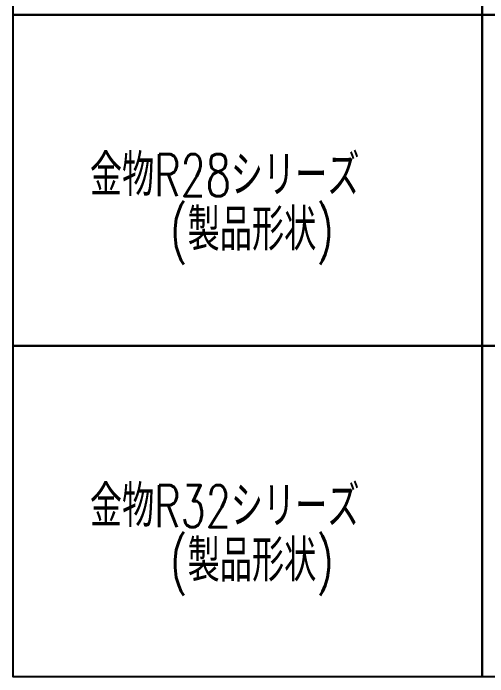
# Model space of a CAD drawing. Header units: millimetres. Extents: x -4568 to 36914, y -114 to 17788.
# Drawn here: x 7825 to 11229, y 0 to 4763 of the extents above; entities that cross this region are included whole.
import ezdxf

# ---------------------------------------------------------------- set-up
doc = ezdxf.new("R2010")
doc.units = ezdxf.units.MM
doc.header["$LTSCALE"] = 5
doc.layers.get('0').update_dxf_attribs({"color": 255})
doc.layers.add('LAYER6', color=7, linetype='Continuous')
doc.styles.add('SUNPOU', font='simplex.shx', dxfattribs={"width": 0.7, "bigfont": 'extfont2.shx'})

msp = doc.modelspace()

# ---------------------------------------------------------------- linework, layer by layer
at = {"linetype": 'Continuous', "lineweight": -3}
for points in [[(7825.183, 7128), (11189.183, 7128), (11189.183, 4752), (7825.183, 4752)], [(11189.183, 7128), (14553.183, 7128), (14553.183, 4752), (11189.183, 4752)], [(7825.183, 4752), (11189.183, 4752), (11189.183, 2376), (7825.183, 2376)], [(11189.183, 4752), (14553.183, 4752), (14553.183, 2376), (11189.183, 2376)], [(7825.183, 2376), (11189.183, 2376), (11189.183, 0), (7825.183, 0)], [(11189.183, 2376), (14553.183, 2376), (14553.183, 0), (11189.183, 0)]]:
    msp.add_lwpolyline(points, close=True, dxfattribs=at)

# ---------------------------------------------------------------- texts
at = {"layer": 'LAYER6', "color": 0, "linetype": 'Continuous', "lineweight": -3, "style": 'SUNPOU', "width": 0.7}
for s, p in [('金物R28シリーズ', (8374.632, 3450.665)), ('(製品形状)', (8949.599, 3059.58)), ('金物R32シリーズ', (8374.632, 1074.665)), ('(製品形状)', (8949.599, 683.58))]:
    msp.add_text(s, height=300, dxfattribs=at).set_placement(p)

doc.saveas('drawing.dxf')
